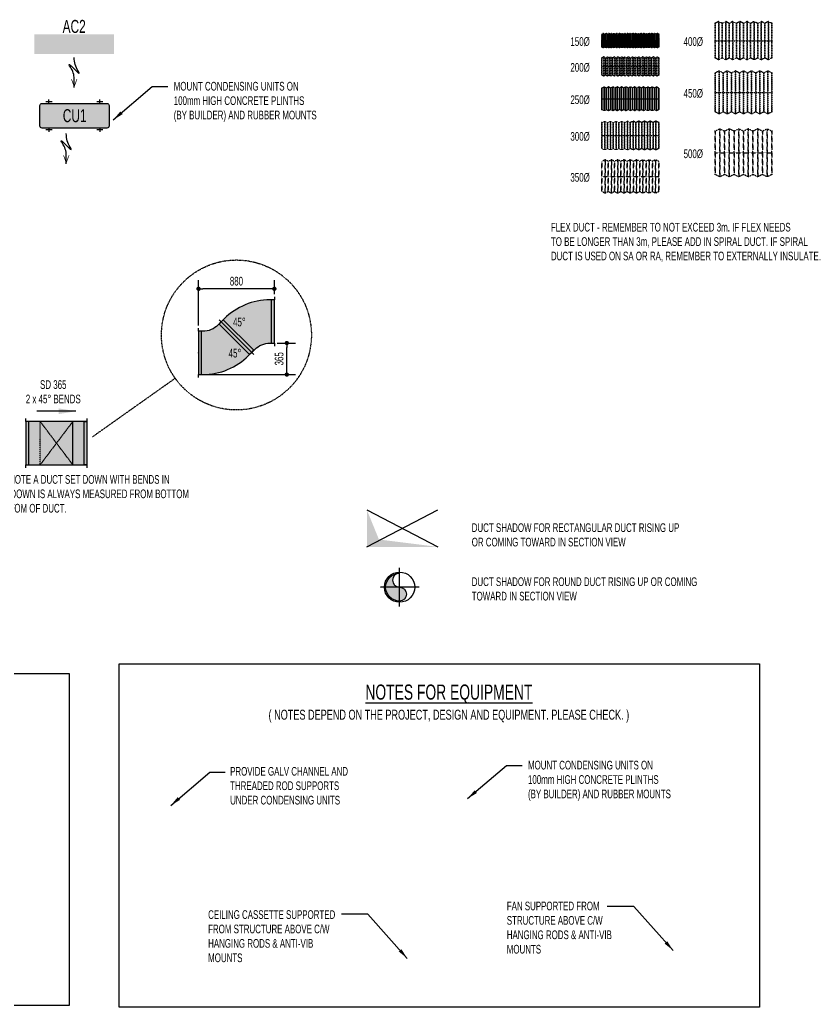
# Model space of a CAD drawing. Header units: millimetres. Extents: x 141 to 153906, y 19826 to 64501.
# Drawn here: x 63181 to 72447, y 42115 to 53540 of the extents above; entities that cross this region are included whole.
import ezdxf
from ezdxf.enums import TextEntityAlignment as Align

# ---------------------------------------------------------------- set-up
doc = ezdxf.new("R2010")
doc.units = ezdxf.units.MM
for name, pattern in [('Dashed', [3, 1.5, -1.5]), ('HD', [3.3, 1.8, -1.5]), ('SCEN', [9, 6, -1, 1, -1])]:
    doc.linetypes.add(name, pattern=pattern)
for name, color, linetype in [('Hvac-Dim', 7, 'Continuous'), ('Hvac-Notes', 7, 'Continuous'), ('Hvac-TextLabel2', 2, 'Continuous'), ('Hvacduct-ea', 32, 'Continuous'), ('Hvacduct-ea-Shading', 42, 'Continuous'), ('Hvacduct-Flange', 8, 'Continuous'), ('Hvacduct-Flexduct', 17, 'Continuous'), ('Hvacduct-sa', 160, 'Continuous'), ('HvacDuctText', 7, 'Continuous'), ('Hvacequip', 4, 'Continuous'), ('Hvacequip-Shading', 254, 'Continuous')]:
    doc.layers.add(name, color=color, linetype=linetype)
doc.styles.add('Arial', font='ARIALN.TTF', dxfattribs={"width": 0.8})
doc.styles.add('Arial Narrow', font='ARIALN.TTF', dxfattribs={"width": 0.9, "height": 200})
doc.styles.add('Arial Narrow_1', font='ARIALN.TTF', dxfattribs={"height": 250})
doc.dimstyles.new('ISO-25', dxfattribs={"dimtxt": 2.5, "dimasz": 2.5, "dimexe": 1.25, "dimexo": 0.625, "dimtad": 1, "dimtxsty": 'Standard', "dimcen": 2.5, "dimadec": 0, "dimazin": 0, "dimtfac": 1, "dimtmove": 0, "dimatfit": 3, "dimfxl": 1, "dimarcsym": 0})
doc.dimstyles.new('Standard 100', dxfattribs={"dimscale": 50, "dimtxt": 2, "dimasz": 1, "dimexe": 2, "dimexo": 0.63, "dimgap": 0.63, "dimtad": 1, "dimdec": 0, "dimrnd": 5, "dimzin": 0, "dimdsep": 46, "dimtxsty": 'Arial', "dimblk": 'DOT', "dimcen": 0.09, "dimclrd": 1, "dimclre": 1, "dimclrt": 256, "dimadec": 0, "dimazin": 0, "dimtfac": 1, "dimtdec": 0, "dimtofl": 0, "dimtmove": 0, "dimatfit": 3, "dimfxl": 1, "dimtolj": 1, "dimtzin": 0, "dimarcsym": 0})

# ---------------------------------------------------------------- blocks, each defined once
blk = doc.blocks.new('_Dot')
at = {"color": 0, "linetype": 'ByBlock', "lineweight": -2}
blk.add_line((-0.5, 0), (-1, 0), dxfattribs=at)
at = {"color": 0, "linetype": 'ByBlock', "const_width": 0.5}
blk.add_lwpolyline([(-0.25, 0, 1), (0.25, 0, 1)], format="xyb", close=True, dxfattribs=at)
blk = doc.blocks.new('*D113')
at = {"layer": 'Defpoints', "color": 0, "transparency": 16777216}
for p in [(66128, 49799), (66272, 49799), (65250, 49435)]:
    blk.add_point(p, dxfattribs=at)
at = {"layer": 'Hvac-Dim', "color": 1, "lineweight": -2, "transparency": 16777216}
for p, q in [((66159, 49799), (66372, 49799)), ((66272, 49485), (66272, 49749)), ((65281, 49435), (66372, 49435))]:
    blk.add_line(p, q, dxfattribs=at)
at = {"layer": 'Hvac-Dim', "color": 1, "lineweight": -2, "transparency": 16777216, "xscale": 50, "yscale": 50, "zscale": 50}
for p, rotation in [((66272, 49799), 90), ((66272, 49435), 270)]:
    blk.add_blockref('_Dot', p, dxfattribs=dict(at, rotation=rotation))
at = {"layer": 'Hvac-Dim', "transparency": 16777216, "insert": (66183, 49617), "char_height": 100, "attachment_point": 5, "rotation": 90, "style": 'Arial'}
blk.add_mtext('\\A1;365', dxfattribs=at)
blk = doc.blocks.new('*D114')
at = {"layer": 'Defpoints', "color": 0, "transparency": 16777216}
for p in [(65250, 50427), (66128, 50334), (65250, 49970)]:
    blk.add_point(p, dxfattribs=at)
at = {"layer": 'Hvac-Dim', "color": 1, "lineweight": -2, "transparency": 16777216}
for p, q in [((65250, 50002), (65250, 50527)), ((66128, 50366), (66128, 50527)), ((66078, 50427), (65300, 50427))]:
    blk.add_line(p, q, dxfattribs=at)
at = {"layer": 'Hvac-Dim', "color": 1, "lineweight": -2, "transparency": 16777216, "xscale": 50, "yscale": 50, "zscale": 50, "rotation": 180}
blk.add_blockref('_Dot', (65250, 50427), dxfattribs=at)
at = {"layer": 'Hvac-Dim', "color": 1, "lineweight": -2, "transparency": 16777216, "xscale": 50, "yscale": 50, "zscale": 50}
blk.add_blockref('_Dot', (66128, 50427), dxfattribs=at)
at = {"layer": 'Hvac-Dim', "transparency": 16777216, "insert": (65689, 50515), "char_height": 100, "attachment_point": 5, "style": 'Arial'}
blk.add_mtext('\\A1;880', dxfattribs=at)
blk = doc.blocks.new('F4DC')
at = {"color": 252, "linetype": 'Continuous'}
for points in [[(-330, 162), (-260, 162)], [(-295, 137), (-295, 187)]]:
    blk.add_lwpolyline(points, dxfattribs=at)
blk = doc.blocks.new('F4ED')
at = {"color": 252, "linetype": 'Continuous'}
for points in [[(260, 162), (330, 162)], [(295, 137), (295, 187)]]:
    blk.add_lwpolyline(points, dxfattribs=at)
blk = doc.blocks.new('F527')
at = {"color": 230, "linetype": 'Continuous'}
blk.add_line((-95, -558, 275), (-95, -455, 275), dxfattribs=at)
blk.add_lwpolyline([(-95, -455), (-96, -438), (-98, -421), (-101, -404), (-106, -387), (-112, -370), (-120, -353), (-129, -337), (-140, -320), (-149, -305), (-154, -296), (-155, -291), (-151, -291), (-144, -296), (-132, -306), (-116, -321), (-96, -341), (-76, -361), (-60, -375), (-48, -386), (-40, -391), (-37, -391), (-38, -387), (-42, -377), (-51, -363), (-61, -346), (-70, -328), (-78, -310), (-84, -291), (-89, -271), (-92, -251), (-94, -230), (-95, -208)], dxfattribs=at)
at = {"color": 230, "linetype": 'Continuous', "const_width": 8.24, "elevation": 275}
blk.add_lwpolyline([(-64, -460), (-95, -546), (-126, -460)], dxfattribs=at)
blk = doc.blocks.new('F59A')
at = {"layer": 'Hvacequip-Shading', "color": 253, "linetype": 'Continuous'}
blk.add_solid([(-462, -232, 50), (-462, -3, 50), (462, -232, 50), (462, -3, 50)], dxfattribs=at)

msp = doc.modelspace()

# ---------------------------------------------------------------- hatches: boundary and pattern name
at = {"layer": 'Hvacduct-ea-Shading', "linetype": 'Continuous'}
for points in [[(65547.4, 50079.4), (65512, 50044), (65865.6, 49690.5), (65900.9, 49725.8, -0.1989124), (66077.7, 49799.1), (66127.7, 49799.1), (66127.7, 50299.1), (66077.7, 50299.1, 0.1989124)], [(65299.9, 49935.5), (65249.9, 49935.5), (65249.9, 49435.5), (65299.9, 49435.5, 0.1989124), (65830.2, 49655.1), (65865.6, 49690.5), (65512, 50044), (65476.6, 50008.7, -0.1989124)], [(63249.7, 48390), (63962.5, 48390), (63962.5, 48890), (63249.7, 48890)]]:
    msp.add_hatch(color=42, dxfattribs=at).paths.add_polyline_path(points)
at = {"layer": 'Hvacduct-sa'}
h = msp.add_hatch(color=8, dxfattribs=at)
h.dxf.hatch_style = 1
h.paths.add_polyline_path([(67577.1, 46975.1, -1), (67577.1, 47136.1, 1), (67577.1, 46814.1, 1)])
at = {"layer": 'Hvacequip-Shading', "linetype": 'Continuous'}
msp.add_hatch(color=253, dxfattribs=at).paths.add_polyline_path([(64189.1, 52572.3), (63439.1, 52572.3, 0.4142136), (63414.1, 52547.3), (63414.1, 52312.3, 0.4142136), (63439.1, 52287.3), (64189.1, 52287.3, 0.4142136), (64214.1, 52312.3), (64214.1, 52547.3, 0.4142136)])

# ---------------------------------------------------------------- linework, layer by layer
at = {"color": 230, "linetype": 'Continuous'}
msp.add_line((63811.1, 52754.2), (63811.1, 52857.1), dxfattribs=at)
msp.add_lwpolyline([(63811.1, 52857.1), (63810.4, 52874.1), (63808.3, 52891.1), (63804.8, 52908), (63799.9, 52924.9), (63793.7, 52941.8), (63786, 52958.7), (63776.9, 52975.6), (63766.4, 52992.5), (63757.3, 53006.9), (63752.4, 53016.4), (63751.6, 53021.1), (63755, 53020.9), (63762.5, 53015.8), (63774.3, 53005.8), (63790.2, 52991), (63810.2, 52971.3), (63830.3, 52951.6), (63846.2, 52936.7), (63858, 52926.7), (63865.7, 52921.5), (63869.2, 52921.2), (63868.6, 52925.7), (63863.8, 52935), (63854.9, 52949.2), (63844.7, 52966.2), (63835.8, 52983.8), (63828.2, 53002.2), (63822.1, 53021.2), (63817.3, 53040.9), (63813.9, 53061.3), (63811.8, 53082.4), (63811.1, 53104.2)], dxfattribs=at)
at = {"color": 230, "linetype": 'Continuous', "const_width": 8.24}
msp.add_lwpolyline([(63842.5, 52852.4), (63811.1, 52766.2), (63779.8, 52852.4)], dxfattribs=at)
at = {"layer": 'Hvac-Notes', "linetype": 'Dashed'}
msp.add_line((64980.6, 49391.6, 100.5), (64023.3, 48714, 100.5), dxfattribs=at)
at = {"layer": 'Hvac-Notes', "linetype": 'Continuous', "elevation": 100.5}
for points in [[(64330.9, 46087.3), (71745.3, 46087.3), (71745.3, 42114.8), (64330.9, 42114.8)], [(56965.8, 45976.3), (63751, 45976.3), (63751, 42133.4), (56965.8, 42133.4)]]:
    msp.add_lwpolyline(points, close=True, dxfattribs=at)
at = {"layer": 'Hvac-Notes', "linetype": 'Dashed'}
msp.add_circle((65688.8, 49892.8, 100.5), 867.6, dxfattribs=at)
at = {"layer": 'Hvacduct-ea', "color": 1, "linetype": 'HD'}
for p, q in [((63417.4, 48390, 100.5), (63417.4, 48890, 100.5)), ((63417.4, 48390, 100.5), (63794.8, 48890, 100.5)), ((63417.4, 48890, 100.5), (63794.8, 48390, 100.5))]:
    msp.add_line(p, q, dxfattribs=at)
at = {"layer": 'Hvacduct-ea', "color": 32, "linetype": 'Continuous'}
msp.add_line((63794.8, 48390, 100.5), (63794.8, 48890, 100.5), dxfattribs=at)
at = {"layer": 'Hvacduct-ea', "color": 32, "linetype": 'Continuous', "elevation": 100.5, "flags": 128}
for points in [[(65547.4, 50079.4), (65512, 50044), (65865.6, 49690.5), (65900.9, 49725.8, -0.1989124), (66077.7, 49799.1), (66127.7, 49799.1), (66127.7, 50299.1), (66077.7, 50299.1, 0.1989124), (65547.4, 50079.4)], [(65299.9, 49935.5), (65249.9, 49935.5), (65249.9, 49435.5), (65299.9, 49435.5, 0.1989124), (65830.2, 49655.1), (65865.6, 49690.5), (65512, 50044), (65476.6, 50008.7, -0.1989124), (65299.9, 49935.5)]]:
    msp.add_lwpolyline(points, format="xyb", close=True, dxfattribs=at)
at = {"layer": 'Hvacduct-ea', "linetype": 'Continuous', "elevation": 100.5, "flags": 128}
msp.add_lwpolyline([(63249.7, 48390), (63962.5, 48390), (63962.5, 48890), (63249.7, 48890)], close=True, dxfattribs=at)
at = {"layer": 'Hvacduct-Flange', "linetype": 'Continuous', "elevation": 100.5, "flags": 128}
for points in [[(66127.7, 50334.1), (66127.7, 50299.1), (66092.7, 50299.1), (66092.7, 49799.1), (66127.7, 49799.1), (66127.7, 49764.1)], [(65890.3, 49665.7), (65865.6, 49690.5), (65890.3, 49715.2), (65536.7, 50068.8), (65512, 50044), (65487.2, 50068.8)], [(65890.3, 49665.7), (65865.6, 49690.5), (65840.8, 49665.7), (65487.2, 50019.3), (65512, 50044), (65487.2, 50068.8)], [(65249.9, 49400.5), (65249.9, 49435.5), (65284.9, 49435.5), (65284.9, 49935.5), (65249.9, 49935.5), (65249.9, 49970.5)]]:
    msp.add_lwpolyline(points, dxfattribs=at)
at = {"layer": 'Hvacduct-Flange', "color": 8, "linetype": 'Continuous', "elevation": 100.5, "flags": 128}
for points in [[(63249.7, 48355), (63249.7, 48390), (63284.7, 48390), (63284.7, 48890), (63249.7, 48890), (63249.7, 48925)], [(63962.5, 48355), (63962.5, 48390), (63927.5, 48390), (63927.5, 48890), (63962.5, 48890), (63962.5, 48925)]]:
    msp.add_lwpolyline(points, dxfattribs=at)
at = {"layer": 'Hvacduct-Flange', "linetype": 'Continuous'}
msp.add_point((65249.9, 49685.5, 100.5), dxfattribs=at)
at = {"layer": 'Hvacduct-Flexduct', "color": 17, "linetype": 'HD', "ltscale": 0.5}
msp.add_line((69913.6, 53297.8), (70582.7, 53297.8), dxfattribs=at)
at = {"layer": 'Hvacduct-Flexduct', "color": 17, "linetype": 'HD', "ltscale": 0.65}
for p, q in [((71223.9, 53297.8), (71893, 53297.8)), ((69913.6, 52998.7), (70582.7, 52998.7)), ((69913.6, 52200.4), (70582.7, 52200.4))]:
    msp.add_line(p, q, dxfattribs=at)
at = {"layer": 'Hvacduct-Flexduct', "color": 17, "linetype": 'HD'}
msp.add_line((71223.9, 52698.7), (71893, 52698.7), dxfattribs=at)
at = {"layer": 'Hvacduct-Flexduct', "color": 17, "linetype": 'HD', "ltscale": 0.8}
msp.add_line((69913.6, 52624.5), (70582.7, 52624.5), dxfattribs=at)
at = {"layer": 'Hvacduct-Flexduct', "color": 17, "linetype": 'HD', "ltscale": 1.12}
for p, q in [((71223.9, 51999.5), (71893, 51999.5)), ((69913.6, 51726.2), (70582.7, 51726.2))]:
    msp.add_line(p, q, dxfattribs=at)
at = {"layer": 'Hvacduct-Flexduct', "color": 17, "linetype": 'HD', "ltscale": 0.65}
for points in [[(71892.9, 53097.8), (71886.9, 53097.8), (71886.9, 53497.8), (71845.9, 53519.8), (71845.9, 53075.8), (71804.8, 53097.8), (71804.8, 53497.8), (71763.8, 53519.8), (71763.8, 53075.8), (71722.7, 53097.8), (71722.7, 53497.8), (71681.6, 53519.8), (71681.6, 53075.8), (71640.6, 53097.8), (71640.6, 53497.8), (71599.5, 53519.8), (71599.5, 53075.8), (71558.4, 53097.8), (71558.4, 53497.8), (71517.4, 53519.8), (71517.4, 53075.8), (71476.3, 53097.8), (71476.3, 53497.8), (71435.3, 53519.8), (71435.3, 53075.8), (71394.2, 53097.8), (71394.2, 53497.8), (71353.1, 53519.8), (71353.1, 53075.8), (71312.1, 53097.8), (71312.1, 53497.8), (71271, 53519.8), (71271, 53075.8), (71229.9, 53097.8), (71229.9, 53497.8), (71223.9, 53497.8)], [(71892.9, 53497.8), (71886.9, 53497.8), (71886.9, 53097.8), (71845.9, 53075.8), (71845.9, 53519.8), (71804.8, 53497.8), (71804.8, 53097.8), (71763.8, 53075.8), (71763.8, 53519.8), (71722.7, 53497.8), (71722.7, 53097.8), (71681.6, 53075.8), (71681.6, 53519.8), (71640.6, 53497.8), (71640.6, 53097.8), (71599.5, 53075.8), (71599.5, 53519.8), (71558.4, 53497.8), (71558.4, 53097.8), (71517.4, 53075.8), (71517.4, 53519.8), (71476.3, 53497.8), (71476.3, 53097.8), (71435.3, 53075.8), (71435.3, 53519.8), (71394.2, 53497.8), (71394.2, 53097.8), (71353.1, 53075.8), (71353.1, 53519.8), (71312.1, 53497.8), (71312.1, 53097.8), (71271, 53075.8), (71271, 53519.8), (71229.9, 53497.8), (71229.9, 53097.8), (71223.9, 53097.8)], [(70582.6, 52898.7), (70576.6, 52898.7), (70576.6, 53098.7), (70556.1, 53109.7), (70556.1, 52887.7), (70535.6, 52898.7), (70535.6, 53098.7), (70515, 53109.7), (70515, 52887.7), (70494.5, 52898.7), (70494.5, 53098.7), (70474, 53109.7), (70474, 52887.7), (70453.5, 52898.7), (70453.5, 53098.7), (70432.9, 53109.7), (70432.9, 52887.7), (70412.4, 52898.7), (70412.4, 53098.7), (70391.9, 53109.7), (70391.9, 52887.7), (70371.3, 52898.7), (70371.3, 53098.7), (70350.8, 53109.7), (70350.8, 52887.7), (70330.3, 52898.7), (70330.3, 53098.7), (70309.7, 53109.7), (70309.7, 52887.7), (70289.2, 52898.7), (70289.2, 53098.7), (70268.7, 53109.7), (70268.7, 52887.7), (70248.1, 52898.7), (70248.1, 53098.7), (70227.6, 53109.7), (70227.6, 52887.7), (70207.1, 52898.7), (70207.1, 53098.7), (70186.5, 53109.7), (70186.5, 52887.7), (70166, 52898.7), (70166, 53098.7), (70145.5, 53109.7), (70145.5, 52887.7), (70125, 52898.7), (70125, 53098.7), (70104.4, 53109.7), (70104.4, 52887.7), (70083.9, 52898.7), (70083.9, 53098.7), (70063.4, 53109.7), (70063.4, 52887.7), (70042.8, 52898.7), (70042.8, 53098.7), (70022.3, 53109.7), (70022.3, 52887.7), (70001.8, 52898.7), (70001.8, 53098.7), (69981.2, 53109.7), (69981.2, 52887.7), (69960.7, 52898.7), (69960.7, 53098.7), (69940.2, 53109.7), (69940.2, 52887.7), (69919.6, 52898.7), (69919.6, 53098.7), (69913.6, 53098.7)], [(70582.6, 53098.7), (70576.6, 53098.7), (70576.6, 52898.7), (70556.1, 52887.7), (70556.1, 53109.7), (70535.6, 53098.7), (70535.6, 52898.7), (70515, 52887.7), (70515, 53109.7), (70494.5, 53098.7), (70494.5, 52898.7), (70474, 52887.7), (70474, 53109.7), (70453.5, 53098.7), (70453.5, 52898.7), (70432.9, 52887.7), (70432.9, 53109.7), (70412.4, 53098.7), (70412.4, 52898.7), (70391.9, 52887.7), (70391.9, 53109.7), (70371.3, 53098.7), (70371.3, 52898.7), (70350.8, 52887.7), (70350.8, 53109.7), (70330.3, 53098.7), (70330.3, 52898.7), (70309.7, 52887.7), (70309.7, 53109.7), (70289.2, 53098.7), (70289.2, 52898.7), (70268.7, 52887.7), (70268.7, 53109.7), (70248.1, 53098.7), (70248.1, 52898.7), (70227.6, 52887.7), (70227.6, 53109.7), (70207.1, 53098.7), (70207.1, 52898.7), (70186.5, 52887.7), (70186.5, 53109.7), (70166, 53098.7), (70166, 52898.7), (70145.5, 52887.7), (70145.5, 53109.7), (70125, 53098.7), (70125, 52898.7), (70104.4, 52887.7), (70104.4, 53109.7), (70083.9, 53098.7), (70083.9, 52898.7), (70063.4, 52887.7), (70063.4, 53109.7), (70042.8, 53098.7), (70042.8, 52898.7), (70022.3, 52887.7), (70022.3, 53109.7), (70001.8, 53098.7), (70001.8, 52898.7), (69981.2, 52887.7), (69981.2, 53109.7), (69960.7, 53098.7), (69960.7, 52898.7), (69940.2, 52887.7), (69940.2, 53109.7), (69919.6, 53098.7), (69919.6, 52898.7), (69913.6, 52898.7)], [(70582.6, 52050.4), (70576.6, 52050.4), (70576.6, 52350.4), (70543.8, 52366.9), (70543.8, 52033.9), (70510.9, 52050.4), (70510.9, 52350.4), (70478.1, 52366.9), (70478.1, 52033.9), (70445.2, 52050.4), (70445.2, 52350.4), (70412.4, 52366.9), (70412.4, 52033.9), (70379.5, 52050.4), (70379.5, 52350.4), (70346.7, 52366.9), (70346.7, 52033.9), (70313.8, 52050.4), (70313.8, 52350.4), (70281, 52366.9), (70281, 52033.9), (70248.1, 52050.4), (70248.1, 52350.4), (70215.3, 52366.9), (70215.3, 52033.9), (70182.4, 52050.4), (70182.4, 52350.4), (70149.6, 52366.9), (70149.6, 52033.9), (70116.7, 52050.4), (70116.7, 52350.4), (70083.9, 52366.9), (70083.9, 52033.9), (70051, 52050.4), (70051, 52350.4), (70018.2, 52366.9), (70018.2, 52033.9), (69985.3, 52050.4), (69985.3, 52350.4), (69952.5, 52366.9), (69952.5, 52033.9), (69919.6, 52050.4), (69919.6, 52350.4), (69913.6, 52350.4)], [(70582.6, 52350.4), (70576.6, 52350.4), (70576.6, 52050.4), (70543.8, 52033.9), (70543.8, 52366.9), (70510.9, 52350.4), (70510.9, 52050.4), (70478.1, 52033.9), (70478.1, 52366.9), (70445.2, 52350.4), (70445.2, 52050.4), (70412.4, 52033.9), (70412.4, 52366.9), (70379.5, 52350.4), (70379.5, 52050.4), (70346.7, 52033.9), (70346.7, 52366.9), (70313.8, 52350.4), (70313.8, 52050.4), (70281, 52033.9), (70281, 52366.9), (70248.1, 52350.4), (70248.1, 52050.4), (70215.3, 52033.9), (70215.3, 52366.9), (70182.4, 52350.4), (70182.4, 52050.4), (70149.6, 52033.9), (70149.6, 52366.9), (70116.7, 52350.4), (70116.7, 52050.4), (70083.9, 52033.9), (70083.9, 52366.9), (70051, 52350.4), (70051, 52050.4), (70018.2, 52033.9), (70018.2, 52366.9), (69985.3, 52350.4), (69985.3, 52050.4), (69952.5, 52033.9), (69952.5, 52366.9), (69919.6, 52350.4), (69919.6, 52050.4), (69913.6, 52050.4)]]:
    msp.add_lwpolyline(points, dxfattribs=at)
at = {"layer": 'Hvacduct-Flexduct', "color": 17, "linetype": 'HD', "ltscale": 0.5}
for points in [[(70582.6, 53222.8), (70576.6, 53222.8), (70576.6, 53372.8), (70561, 53381.1), (70561, 53214.6), (70545.4, 53222.8), (70545.4, 53372.8), (70529.7, 53381.1), (70529.7, 53214.6), (70514.1, 53222.8), (70514.1, 53372.8), (70498.4, 53381.1), (70498.4, 53214.6), (70482.8, 53222.8), (70482.8, 53372.8), (70467.1, 53381.1), (70467.1, 53214.6), (70451.5, 53222.8), (70451.5, 53372.8), (70435.9, 53381.1), (70435.9, 53214.6), (70420.2, 53222.8), (70420.2, 53372.8), (70404.6, 53381.1), (70404.6, 53214.6), (70388.9, 53222.8), (70388.9, 53372.8), (70373.3, 53381.1), (70373.3, 53214.6), (70357.6, 53222.8), (70357.6, 53372.8), (70342, 53381.1), (70342, 53214.6), (70326.4, 53222.8), (70326.4, 53372.8), (70310.7, 53381.1), (70310.7, 53214.6), (70295.1, 53222.8), (70295.1, 53372.8), (70279.4, 53381.1), (70279.4, 53214.6), (70263.8, 53222.8), (70263.8, 53372.8), (70248.1, 53381.1), (70248.1, 53214.6), (70232.5, 53222.8), (70232.5, 53372.8), (70216.9, 53381.1), (70216.9, 53214.6), (70201.2, 53222.8), (70201.2, 53372.8), (70185.6, 53381.1), (70185.6, 53214.6), (70169.9, 53222.8), (70169.9, 53372.8), (70154.3, 53381.1), (70154.3, 53214.6), (70138.6, 53222.8), (70138.6, 53372.8), (70123, 53381.1), (70123, 53214.6), (70107.4, 53222.8), (70107.4, 53372.8), (70091.7, 53381.1), (70091.7, 53214.6), (70076.1, 53222.8), (70076.1, 53372.8), (70060.4, 53381.1), (70060.4, 53214.6), (70044.8, 53222.8), (70044.8, 53372.8), (70029.1, 53381.1), (70029.1, 53214.6), (70013.5, 53222.8), (70013.5, 53372.8), (69997.9, 53381.1), (69997.9, 53214.6), (69982.2, 53222.8), (69982.2, 53372.8), (69966.6, 53381.1), (69966.6, 53214.6), (69950.9, 53222.8), (69950.9, 53372.8), (69935.3, 53381.1), (69935.3, 53214.6), (69919.6, 53222.8), (69919.6, 53372.8), (69913.6, 53372.8)], [(70582.6, 53372.8), (70576.6, 53372.8), (70576.6, 53222.8), (70561, 53214.6), (70561, 53381.1), (70545.4, 53372.8), (70545.4, 53222.8), (70529.7, 53214.6), (70529.7, 53381.1), (70514.1, 53372.8), (70514.1, 53222.8), (70498.4, 53214.6), (70498.4, 53381.1), (70482.8, 53372.8), (70482.8, 53222.8), (70467.1, 53214.6), (70467.1, 53381.1), (70451.5, 53372.8), (70451.5, 53222.8), (70435.9, 53214.6), (70435.9, 53381.1), (70420.2, 53372.8), (70420.2, 53222.8), (70404.6, 53214.6), (70404.6, 53381.1), (70388.9, 53372.8), (70388.9, 53222.8), (70373.3, 53214.6), (70373.3, 53381.1), (70357.6, 53372.8), (70357.6, 53222.8), (70342, 53214.6), (70342, 53381.1), (70326.4, 53372.8), (70326.4, 53222.8), (70310.7, 53214.6), (70310.7, 53381.1), (70295.1, 53372.8), (70295.1, 53222.8), (70279.4, 53214.6), (70279.4, 53381.1), (70263.8, 53372.8), (70263.8, 53222.8), (70248.1, 53214.6), (70248.1, 53381.1), (70232.5, 53372.8), (70232.5, 53222.8), (70216.9, 53214.6), (70216.9, 53381.1), (70201.2, 53372.8), (70201.2, 53222.8), (70185.6, 53214.6), (70185.6, 53381.1), (70169.9, 53372.8), (70169.9, 53222.8), (70154.3, 53214.6), (70154.3, 53381.1), (70138.6, 53372.8), (70138.6, 53222.8), (70123, 53214.6), (70123, 53381.1), (70107.4, 53372.8), (70107.4, 53222.8), (70091.7, 53214.6), (70091.7, 53381.1), (70076.1, 53372.8), (70076.1, 53222.8), (70060.4, 53214.6), (70060.4, 53381.1), (70044.8, 53372.8), (70044.8, 53222.8), (70029.1, 53214.6), (70029.1, 53381.1), (70013.5, 53372.8), (70013.5, 53222.8), (69997.9, 53214.6), (69997.9, 53381.1), (69982.2, 53372.8), (69982.2, 53222.8), (69966.6, 53214.6), (69966.6, 53381.1), (69950.9, 53372.8), (69950.9, 53222.8), (69935.3, 53214.6), (69935.3, 53381.1), (69919.6, 53372.8), (69919.6, 53222.8), (69913.6, 53222.8)]]:
    msp.add_lwpolyline(points, dxfattribs=at)
at = {"layer": 'Hvacduct-Flexduct', "color": 17, "linetype": 'HD'}
for points in [[(71892.9, 52473.7), (71886.9, 52473.7), (71886.9, 52923.7), (71840, 52948.4), (71840, 52448.9), (71793.1, 52473.7), (71793.1, 52923.7), (71746.2, 52948.4), (71746.2, 52448.9), (71699.2, 52473.7), (71699.2, 52923.7), (71652.3, 52948.4), (71652.3, 52448.9), (71605.4, 52473.7), (71605.4, 52923.7), (71558.4, 52948.4), (71558.4, 52448.9), (71511.5, 52473.7), (71511.5, 52923.7), (71464.6, 52948.4), (71464.6, 52448.9), (71417.7, 52473.7), (71417.7, 52923.7), (71370.7, 52948.4), (71370.7, 52448.9), (71323.8, 52473.7), (71323.8, 52923.7), (71276.9, 52948.4), (71276.9, 52448.9), (71229.9, 52473.7), (71229.9, 52923.7), (71223.9, 52923.7)], [(71892.9, 52923.7), (71886.9, 52923.7), (71886.9, 52473.7), (71840, 52448.9), (71840, 52948.4), (71793.1, 52923.7), (71793.1, 52473.7), (71746.2, 52448.9), (71746.2, 52948.4), (71699.2, 52923.7), (71699.2, 52473.7), (71652.3, 52448.9), (71652.3, 52948.4), (71605.4, 52923.7), (71605.4, 52473.7), (71558.4, 52448.9), (71558.4, 52948.4), (71511.5, 52923.7), (71511.5, 52473.7), (71464.6, 52448.9), (71464.6, 52948.4), (71417.7, 52923.7), (71417.7, 52473.7), (71370.7, 52448.9), (71370.7, 52948.4), (71323.8, 52923.7), (71323.8, 52473.7), (71276.9, 52448.9), (71276.9, 52948.4), (71229.9, 52923.7), (71229.9, 52473.7), (71223.9, 52473.7)]]:
    msp.add_lwpolyline(points, dxfattribs=at)
at = {"layer": 'Hvacduct-Flexduct', "color": 17, "linetype": 'HD', "ltscale": 0.8}
for points in [[(70582.6, 52499.5), (70576.6, 52499.5), (70576.6, 52749.5), (70551.4, 52763.3), (70551.4, 52485.8), (70526.1, 52499.5), (70526.1, 52749.5), (70500.8, 52763.3), (70500.8, 52485.8), (70475.6, 52499.5), (70475.6, 52749.5), (70450.3, 52763.3), (70450.3, 52485.8), (70425, 52499.5), (70425, 52749.5), (70399.8, 52763.3), (70399.8, 52485.8), (70374.5, 52499.5), (70374.5, 52749.5), (70349.2, 52763.3), (70349.2, 52485.8), (70323.9, 52499.5), (70323.9, 52749.5), (70298.7, 52763.3), (70298.7, 52485.8), (70273.4, 52499.5), (70273.4, 52749.5), (70248.1, 52763.3), (70248.1, 52485.8), (70222.9, 52499.5), (70222.9, 52749.5), (70197.6, 52763.3), (70197.6, 52485.8), (70172.3, 52499.5), (70172.3, 52749.5), (70147.1, 52763.3), (70147.1, 52485.8), (70121.8, 52499.5), (70121.8, 52749.5), (70096.5, 52763.3), (70096.5, 52485.8), (70071.3, 52499.5), (70071.3, 52749.5), (70046, 52763.3), (70046, 52485.8), (70020.7, 52499.5), (70020.7, 52749.5), (69995.4, 52763.3), (69995.4, 52485.8), (69970.2, 52499.5), (69970.2, 52749.5), (69944.9, 52763.3), (69944.9, 52485.8), (69919.6, 52499.5), (69919.6, 52749.5), (69913.6, 52749.5)], [(70582.6, 52749.5), (70576.6, 52749.5), (70576.6, 52499.5), (70551.4, 52485.8), (70551.4, 52763.3), (70526.1, 52749.5), (70526.1, 52499.5), (70500.8, 52485.8), (70500.8, 52763.3), (70475.6, 52749.5), (70475.6, 52499.5), (70450.3, 52485.8), (70450.3, 52763.3), (70425, 52749.5), (70425, 52499.5), (70399.8, 52485.8), (70399.8, 52763.3), (70374.5, 52749.5), (70374.5, 52499.5), (70349.2, 52485.8), (70349.2, 52763.3), (70323.9, 52749.5), (70323.9, 52499.5), (70298.7, 52485.8), (70298.7, 52763.3), (70273.4, 52749.5), (70273.4, 52499.5), (70248.1, 52485.8), (70248.1, 52763.3), (70222.9, 52749.5), (70222.9, 52499.5), (70197.6, 52485.8), (70197.6, 52763.3), (70172.3, 52749.5), (70172.3, 52499.5), (70147.1, 52485.8), (70147.1, 52763.3), (70121.8, 52749.5), (70121.8, 52499.5), (70096.5, 52485.8), (70096.5, 52763.3), (70071.3, 52749.5), (70071.3, 52499.5), (70046, 52485.8), (70046, 52763.3), (70020.7, 52749.5), (70020.7, 52499.5), (69995.4, 52485.8), (69995.4, 52763.3), (69970.2, 52749.5), (69970.2, 52499.5), (69944.9, 52485.8), (69944.9, 52763.3), (69919.6, 52749.5), (69919.6, 52499.5), (69913.6, 52499.5)]]:
    msp.add_lwpolyline(points, dxfattribs=at)
at = {"layer": 'Hvacduct-Flexduct', "color": 17, "linetype": 'HD', "ltscale": 1.12}
for points in [[(71892.9, 51749.5), (71886.9, 51749.5), (71886.9, 52249.5), (71832.2, 52277), (71832.2, 51722), (71777.4, 51749.5), (71777.4, 52249.5), (71722.7, 52277), (71722.7, 51722), (71667.9, 51749.5), (71667.9, 52249.5), (71613.2, 52277), (71613.2, 51722), (71558.4, 51749.5), (71558.4, 52249.5), (71503.7, 52277), (71503.7, 51722), (71448.9, 51749.5), (71448.9, 52249.5), (71394.2, 52277), (71394.2, 51722), (71339.4, 51749.5), (71339.4, 52249.5), (71284.7, 52277), (71284.7, 51722), (71229.9, 51749.5), (71229.9, 52249.5), (71223.9, 52249.5)], [(71892.9, 52249.5), (71886.9, 52249.5), (71886.9, 51749.5), (71832.2, 51722), (71832.2, 52277), (71777.4, 52249.5), (71777.4, 51749.5), (71722.7, 51722), (71722.7, 52277), (71667.9, 52249.5), (71667.9, 51749.5), (71613.2, 51722), (71613.2, 52277), (71558.4, 52249.5), (71558.4, 51749.5), (71503.7, 51722), (71503.7, 52277), (71448.9, 52249.5), (71448.9, 51749.5), (71394.2, 51722), (71394.2, 52277), (71339.4, 52249.5), (71339.4, 51749.5), (71284.7, 51722), (71284.7, 52277), (71229.9, 52249.5), (71229.9, 51749.5), (71223.9, 51749.5)], [(70582.6, 51551.2), (70576.6, 51551.2), (70576.6, 51901.2), (70540.1, 51920.5), (70540.1, 51532), (70503.6, 51551.2), (70503.6, 51901.2), (70467.1, 51920.5), (70467.1, 51532), (70430.6, 51551.2), (70430.6, 51901.2), (70394.1, 51920.5), (70394.1, 51532), (70357.6, 51551.2), (70357.6, 51901.2), (70321.1, 51920.5), (70321.1, 51532), (70284.6, 51551.2), (70284.6, 51901.2), (70248.1, 51920.5), (70248.1, 51532), (70211.6, 51551.2), (70211.6, 51901.2), (70175.1, 51920.5), (70175.1, 51532), (70138.6, 51551.2), (70138.6, 51901.2), (70102.1, 51920.5), (70102.1, 51532), (70065.6, 51551.2), (70065.6, 51901.2), (70029.1, 51920.5), (70029.1, 51532), (69992.6, 51551.2), (69992.6, 51901.2), (69956.1, 51920.5), (69956.1, 51532), (69919.6, 51551.2), (69919.6, 51901.2), (69913.6, 51901.2)], [(70582.6, 51901.2), (70576.6, 51901.2), (70576.6, 51551.2), (70540.1, 51532), (70540.1, 51920.5), (70503.6, 51901.2), (70503.6, 51551.2), (70467.1, 51532), (70467.1, 51920.5), (70430.6, 51901.2), (70430.6, 51551.2), (70394.1, 51532), (70394.1, 51920.5), (70357.6, 51901.2), (70357.6, 51551.2), (70321.1, 51532), (70321.1, 51920.5), (70284.6, 51901.2), (70284.6, 51551.2), (70248.1, 51532), (70248.1, 51920.5), (70211.6, 51901.2), (70211.6, 51551.2), (70175.1, 51532), (70175.1, 51920.5), (70138.6, 51901.2), (70138.6, 51551.2), (70102.1, 51532), (70102.1, 51920.5), (70065.6, 51901.2), (70065.6, 51551.2), (70029.1, 51532), (70029.1, 51920.5), (69992.6, 51901.2), (69992.6, 51551.2), (69956.1, 51532), (69956.1, 51920.5), (69919.6, 51901.2), (69919.6, 51551.2), (69913.6, 51551.2)]]:
    msp.add_lwpolyline(points, dxfattribs=at)
at = {"layer": 'Hvacduct-sa', "color": 1}
for p, q in [((67198.8, 47441.5), (68020.6, 47868)), ((67198.8, 47868), (68020.6, 47441.5))]:
    msp.add_line(p, q, dxfattribs=at)
at = {"layer": 'Hvacduct-sa', "color": 1, "linetype": 'SCEN'}
for p, q in [((67577.1, 46750.1), (67577.1, 47200.1)), ((67802.1, 46975.1), (67352.1, 46975.1))]:
    msp.add_line(p, q, dxfattribs=at)
at = {"layer": 'Hvacduct-sa', "color": 1}
msp.add_lwpolyline([(67577.1, 47136.1, 1), (67577.1, 46975.1, -1), (67577.1, 46814.1, -1)], format="xyb", close=True, dxfattribs=at)
at = {"layer": 'Hvacduct-sa', "color": 160, "linetype": 'Continuous'}
msp.add_circle((67577.1, 46975.1), 175, dxfattribs=at)
at = {"layer": 'Hvacduct-sa', "color": 8}
msp.add_solid([(67198.8, 47868), (67198.8, 47441.5), (67338.5, 47526.8), (68020.6, 47441.5)], dxfattribs=at)
at = {"layer": 'Hvacequip', "color": 4, "linetype": 'Continuous'}
msp.add_lwpolyline([(63439.1, 52572.3), (64189.1, 52572.3, -0.4142136), (64214.1, 52547.3), (64214.1, 52312.3, -0.4142136), (64189.1, 52287.3), (63439.1, 52287.3, -0.4142136), (63414.1, 52312.3), (63414.1, 52547.3, -0.4142136)], format="xyb", close=True, dxfattribs=at)

# ---------------------------------------------------------------- block references
for name in ['F4DC', 'F4ED', 'F527']:
    msp.add_blockref(name, (63814.1, 52430.3), dxfattribs=at)
at = {"layer": 'Hvacequip', "color": 4, "linetype": 'Continuous', "xscale": -1, "rotation": 180}
for name in ['F4DC', 'F4ED']:
    msp.add_blockref(name, (63814.1, 52430.3), dxfattribs=at)
at = {"layer": 'Hvacequip-Shading', "color": 253, "linetype": 'Continuous'}
msp.add_blockref('F59A', (63811.1, 53375.1), dxfattribs=at)

# ---------------------------------------------------------------- texts
at = {"layer": 'Hvac-Notes', "color": 7, "linetype": 'Continuous', "style": 'Arial Narrow', "width": 0.8}
for s, p in [('AC2', (63810.6, 53462.8)), ('CU1', (63816.4, 52430.3))]:
    msp.add_text(s, height=150, dxfattribs=at).set_placement(p, align=Align.MIDDLE)
at = {"layer": 'Hvac-Notes', "char_height": 100, "width": 5382.733, "attachment_point": 1, "style": 'Arial Narrow_1'}
for s, insert in [('\\W0.8;MOUNT CONDENSING UNITS ON \\P100mm HIGH CONCRETE PLINTHS \\P(BY BUILDER) AND RUBBER MOUNTS', (64963.2, 52820.8)), ('\\W0.8;MOUNT CONDENSING UNITS ON \\P100mm HIGH CONCRETE PLINTHS \\P(BY BUILDER) AND RUBBER MOUNTS', (69063.8, 44966.3, 100.5)), ('{\\W0.8;PROVIDE GALV CHANNEL AND \\PTHREADED ROD SUPPORTS \\PUNDER CONDENSING UNITS}', (65615.9, 44894.3, 100.5)), ('\\pxql;\\W0.8;FAN SUPPORTED FROM \\PSTRUCTURE ABOVE C/W\\PHANGING RODS & ANTI-VIB\\PMOUNTS  ', (68818.3, 43336.5, 100.5)), ('\\pxql;{\\W0.8;CEILING CASSETTE SUPPORTED \\PFROM STRUCTURE ABOVE C/W\\PHANGING RODS & ANTI-VIB\\PMOUNTS  }', (65361.4, 43237, 100.5))]:
    msp.add_mtext(s, dxfattribs=dict(at, insert=insert))
at = {"layer": 'Hvac-Notes', "char_height": 100, "attachment_point": 1, "style": 'Arial Narrow_1'}
for s, insert in [('\\W0.8;FLEX DUCT - REMEMBER TO NOT EXCEED 3m. IF FLEX NEEDS \\PTO BE LONGER THAN 3m, PLEASE ADD IN SPIRAL DUCT. IF SPIRAL \\PDUCT IS USED ON SA OR RA, REMEMBER TO EXTERNALLY INSULATE.', (69329.1, 51190)), ('\\W0.8;THIS IS HOW WE NOTE A DUCT SET DOWN WITH BENDS IN \\PPLAN VIEW - SET DOWN IS ALWAYS MEASURED FROM BOTTOM \\POF DUCT TO BOTTOM OF DUCT.', (62288.7, 48271.7, 100.5)), ('\\W0.8;DUCT SHADOW FOR RECTANGULAR DUCT RISING UP\\POR COMING TOWARD IN SECTION VIEW', (68412.4, 47713.5)), ('{\\W0.8;DUCT SHADOW FOR ROUND DUCT RISING UP OR COMING \\PTOWARD IN SECTION VIEW}', (68412.4, 47088.1))]:
    msp.add_mtext_dynamic_manual_height_columns(s, width=5382.733, gutter_width=1, heights=[0], dxfattribs=dict(at, insert=insert))
at = {"layer": 'Hvac-TextLabel2', "color": 2, "insert": (65212.3, 45848.7, 100.5), "char_height": 175, "width": 5871.387, "attachment_point": 1, "style": 'Arial Narrow_1'}
msp.add_mtext('\\pxqc;{\\L\\W0.8;NOTES FOR EQUIPMENT\\P}\\C3;\\H0.657143x;\\W0.8;( NOTES DEPEND ON THE PROJECT, DESIGN AND EQUIPMENT. PLEASE CHECK. )', dxfattribs=at)
at = {"layer": 'HvacDuctText', "color": 7, "linetype": 'Continuous', "style": 'Arial Narrow_1', "width": 0.8}
for s, p in [('150%%C', (69666.8, 53288)), ('400%%C', (70977.1, 53288)), ('200%%C', (69666.8, 52988.9)), ('450%%C', (70977.1, 52688.9)), ('250%%C', (69666.8, 52614.7)), ('300%%C', (69666.8, 52190.6)), ('500%%C', (70977.1, 51989.7)), ('350%%C', (69666.8, 51716.4))]:
    msp.add_text(s, height=100, dxfattribs=at).set_placement(p, align=Align.MIDDLE)
at = {"layer": 'HvacDuctText', "style": 'Arial Narrow_1', "width": 0.8}
for p in [(65723.4, 50042.9, 100.5), (65671.9, 49682.7, 100.5)]:
    msp.add_text('45%%d', height=100, dxfattribs=at).set_placement(p, align=Align.MIDDLE)
at = {"layer": 'HvacDuctText', "insert": (63090.2, 49368.9, 100.5), "char_height": 100, "width": 956.548, "attachment_point": 1, "style": 'Arial Narrow_1'}
msp.add_mtext('\\pxqc;\\W0.8;SD 365 \\P2 x 45%%D BENDS', dxfattribs=at)

# ---------------------------------------------------------------- dimensions: what is measured, and where the dimension line sits
at = {"layer": 'Hvac-Dim'}
dim = msp.add_linear_dim(base=(65249.9, 50426.9, 100.5), p1=(66127.7, 50334.1, 100.5), p2=(65249.9, 49970.5, 100.5), dimstyle='Standard 100', override={"dimgap": 0.75, "dimtmove": 1}, dxfattribs=at)
dim.commit()
dim.dimension.update_dxf_attribs({"geometry": '*D114', "text_midpoint": (65688.8, 50515.5, 100.5)})
dim = msp.add_linear_dim(base=(66271.6, 49799.1, 100.5), p1=(65249.9, 49435.5, 100.5), p2=(66127.7, 49799.1, 100.5), angle=90, dimstyle='Standard 100', override={"dimgap": 0.75, "dimtmove": 1}, dxfattribs=at)
dim.commit()
dim.dimension.update_dxf_attribs({"geometry": '*D113', "text_midpoint": (66183, 49617.3, 100.5)})

# ---------------------------------------------------------------- leaders
at = {"layer": 'Hvac-Notes'}
for points in [[(64263.7, 52382.8), (64714.9, 52767), (64895.4, 52767)], [(68364.3, 44528.4, 100.5), (68815.6, 44912.6, 100.5), (68996.1, 44912.6, 100.5)], [(64928.2, 44449.3, 100.5), (65379.4, 44833.5, 100.5), (65559.9, 44833.5, 100.5)], [(67666.5, 42679.7, 100.5), (67209.8, 43190.4, 100.5), (66904.9, 43190.4, 100.5)], [(70743.6, 42771.7, 100.5), (70287, 43282.3, 100.5), (69982, 43282.3, 100.5)]]:
    msp.add_leader(points, dimstyle='ISO-25', override={"dimscale": 50, "dimtad": 0}, dxfattribs=at)
at = {"layer": 'HvacDuctText', "color": 7, "linetype": 'Continuous'}
msp.add_leader([(63831.7, 49010.7, 100.5), (63377.5, 49010.7, 100.5)], dimstyle='ISO-25', override={"dimscale": 50, "dimasz": 4, "dimtad": 0}, dxfattribs=at)

doc.saveas('drawing.dxf')
